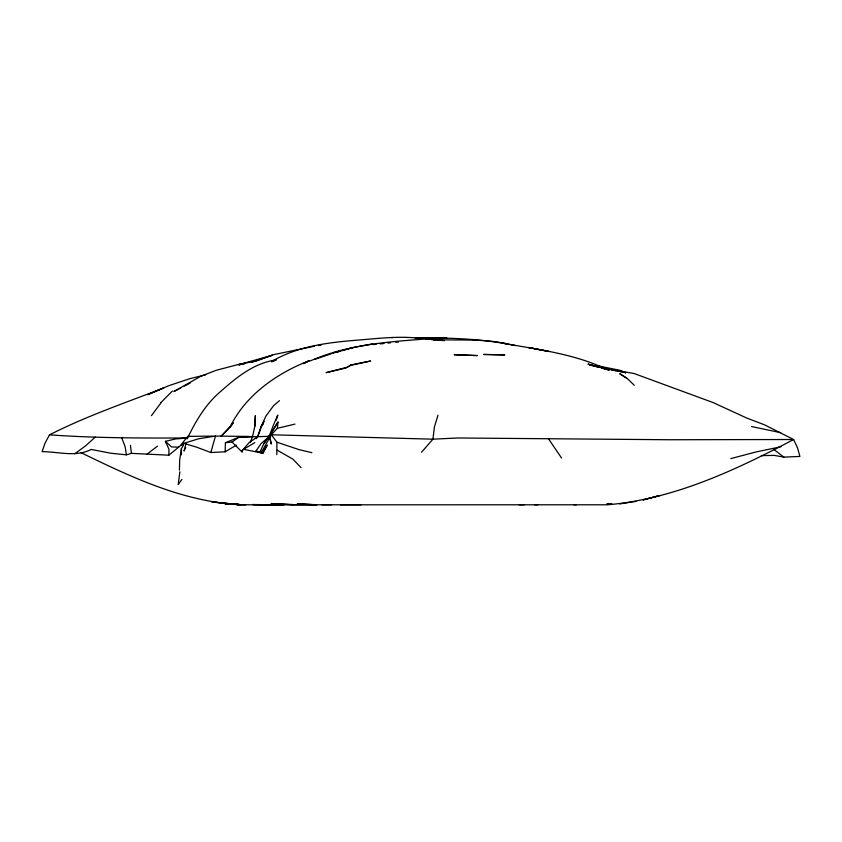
<?xml version="1.0" encoding="UTF-8"?>
<svg xmlns="http://www.w3.org/2000/svg" width="842" height="842" viewBox="0 0 842 842"><rect width="100%" height="100%" fill="white"/><g stroke="black" fill="none" stroke-linecap="round" stroke-linejoin="round"><path stroke-width="1.26" d="M168.842 455.196L168.947 449.27L165.421 441.313L175.515 438.966L187.808 437.945C141.688 438.198 95.525 438.103 49.499 434.851L45.058 443.081L42.1 451.638C58.424 451.691 75.864 457.374 91.199 449.449L110.786 453.228L126.353 454.838L131.426 453.343L168.842 455.196L178.988 446.892M179.441 470.131L179.651 460.269L181.409 448.586L183.324 445.397M165.421 441.313L171.505 446.923L178.315 447.186L183.693 443.376L196.133 446.986L210.816 452.522L225.14 451.796L225.424 442.734L238.96 437.135L252.653 436.472M254.873 426.094L255.347 415.716L254.884 425.989L252.558 436.598L250.19 442.587M276.818 454.701L276.902 442.187L271.334 434.777L269.629 435.472L263.788 443.776L260.031 451.765L263.146 453.038L267.346 444.986M260.031 451.765L262.104 451.102L271.334 434.777L277.344 428.304L277.986 422.042L269.314 436.03L271.229 444.039L270.04 437.63M179.841 471.804L178.22 484.529L181.925 479.403M185.924 443.692L184.04 451.017L185.703 447.534M187.177 438.808C195.586 421.41 205.532 404.16 220.678 391.446C236.791 377.111 254.526 362.692 276.681 359.871M276.313 420.084L277.776 415.064L273.071 425.989L269.314 436.03L269.798 436.345L238.96 437.135L232.045 442.039L225.424 442.734M210.816 452.522L215.468 436.082L248.916 436.419M437.998 415.18L434.43 426.905L432.935 439.177L421.558 452.186M261.199 427.189L257.673 436.766L256.252 438.65M261.83 426.052L263.104 423.779M264.23 421.337L260.957 426.894L257.673 436.766L249.253 442.46L242.022 450.807L242.191 452.175L232.045 442.039M242.022 450.807L243.58 449.281L262.336 453.175L266.946 445.481M269.314 436.03L277.986 422.042M262.988 423.821L260.957 426.894L265.872 416.169L273.597 405.644L279.491 400.655M262.336 453.175L255.947 451.07L261.188 443.481L269.219 436.493M269.629 435.472L263.788 443.776M233.076 423L230.192 426.999L221.025 436.324L231.729 424.842M233.087 422.873L230.203 426.81C245.401 395.224 277.207 372.985 309.33 360.681L303.72 363.565M151.434 415.653L160.906 402.971M160.864 402.602L172.4 391.035M95.272 437.093L85.747 445.723L74.675 453.859M146.771 454.406L157.454 446.123M347.23 367.344L351.472 364.797L370.585 361.007L350.398 365.439L351.472 364.797L347.072 367.228L326.086 372.659L346.167 367.975M225.14 451.796L236.391 445.123M243.58 449.281L254.821 442.629M239.781 504.516L224.646 503.453L239.444 504.811L607.366 504.79C673.621 499.285 735.571 470.194 793.585 439.513L797.511 447.828L799.9 456.448L783.86 457.122L774.335 455.396L761.263 455.617M180.862 387.899L173.862 391.519L200.806 376.237L216.205 370.301L237.76 364.639L256.252 360.955L272.292 355.271L238.77 364.639L242.454 363.702L239.096 365.123M184.356 386.089L190.197 383.078M271.619 361.502C297.826 345.978 328.78 342.42 358.587 340.042C378.921 338.41 399.434 335.863 419.8 338.326L415.232 338.295M303.52 363.565L309.33 360.681M49.499 434.851C86.368 416.148 125.29 402.771 163.811 387.941L147.75 394.645L168.853 385.668L190.06 378.595L205.711 374.827M271.745 361.85L275.418 360.418M310.361 360.881C346.693 344.862 386.731 341.884 425.831 339C452.996 341.357 480.477 337.716 507.379 343.915M314.571 359.46L331.074 353.851M183.693 443.376L198.68 438.756L215.468 436.082L187.808 436.377L181.072 444.671L183.472 444.587M251.516 362.386L273.187 354.745L314.55 346.178M335.874 352.366L339.526 351.346M341.957 350.661L352.924 347.588L372.796 343.82M352.924 347.588L332.716 352.987L340.179 351.188M730.824 458.595L756.19 451.922L780.987 446.744M277.344 428.304L294.942 424.105M619.733 503.948L635.921 501.379M318.402 345.567L320.981 345.167M242.222 364.197L244.517 363.891M373.553 344.61L376.163 344.325M380.089 343.904L384.005 343.494M387.93 343.073L390.551 342.789M391.477 337.631L392.814 337.537M395.782 342.284L398.403 342.105M606.703 504.221L611.902 503.937L606.798 504.147M433.798 340.063L436.43 339.936M416.579 338.273L446.944 338.063M441.934 338.126L415.58 338.284M239.444 504.811L245.643 504.79M534.544 504.79L537.806 504.779M573.865 504.79L576.402 504.779M519.093 504.79L524.24 504.779M271.334 434.777L432.935 439.177L457.659 437.987L669.695 439.745L793.585 439.513L764.662 424.894L746.749 418.053L713.058 402.55L634.226 373.564L611.881 369.596L625.448 372.68M316.981 504.79L292.711 504.79L271.071 503.537L293.184 504.537M321.812 504.79L331.58 504.779M340.494 504.79L361.102 504.8M266.756 504.779L270.629 504.79M261.62 504.779L264.22 504.79M420.147 338.263C452.08 337.474 484.224 339.094 515.557 345.609M80.895 452.607C130.952 476.972 183.63 502.032 240.17 504.621M266.767 504.663L252.632 504.558L266.998 504.79M284.312 504.79L266.504 504.6L283.007 504.79M237.644 504.611L240.117 504.632M239.454 504.653L225.046 503.874L239.096 504.463M239.254 504.663L211.858 501.948L239.77 504.705M315.666 504.716L297.289 503.779L315.834 504.79M425.831 339L444.408 340.663M501.695 343.02C536.838 349.388 573.339 353.524 605.966 369.007M602.619 367.712L625.564 372.648M600.03 367.123L615.765 370.785M597.978 365.87L619.859 370.28L625.532 372.711M607.156 369.512L609.155 369.933L601.03 367.017L589.747 364.923L597.02 366.796M751.506 426.536L780.808 432.683M311.887 452.659L298.889 449.596L276.902 442.187M601.872 368.049L609.155 369.933L604.167 368.554M255.947 451.07L263.146 453.038M600.42 367.522L587.948 364.07L599.957 367.47M602.356 368.154L605.956 369.175L599.988 367.27M277.26 450.186L292.953 459.185L301.078 467.678M627.385 378.605L619.933 373.848L627.385 378.605L634.279 385.278M774.019 449.575L783.86 457.122M548.552 438.861L561.572 458.059M121.722 437.787L125.142 446.839L126.353 454.838M130.447 445.418L131.426 453.343M181.409 448.586L181.451 454.859M659.297 495.643L643.162 499.906L659.233 495.643M485.487 354.482L483.676 354.471L504.853 354.903L485.487 354.482M477.172 355.566L454.343 354.724L477.172 355.566M549.068 351.514L528.45 347.504L549.068 351.514"/></g></svg>
